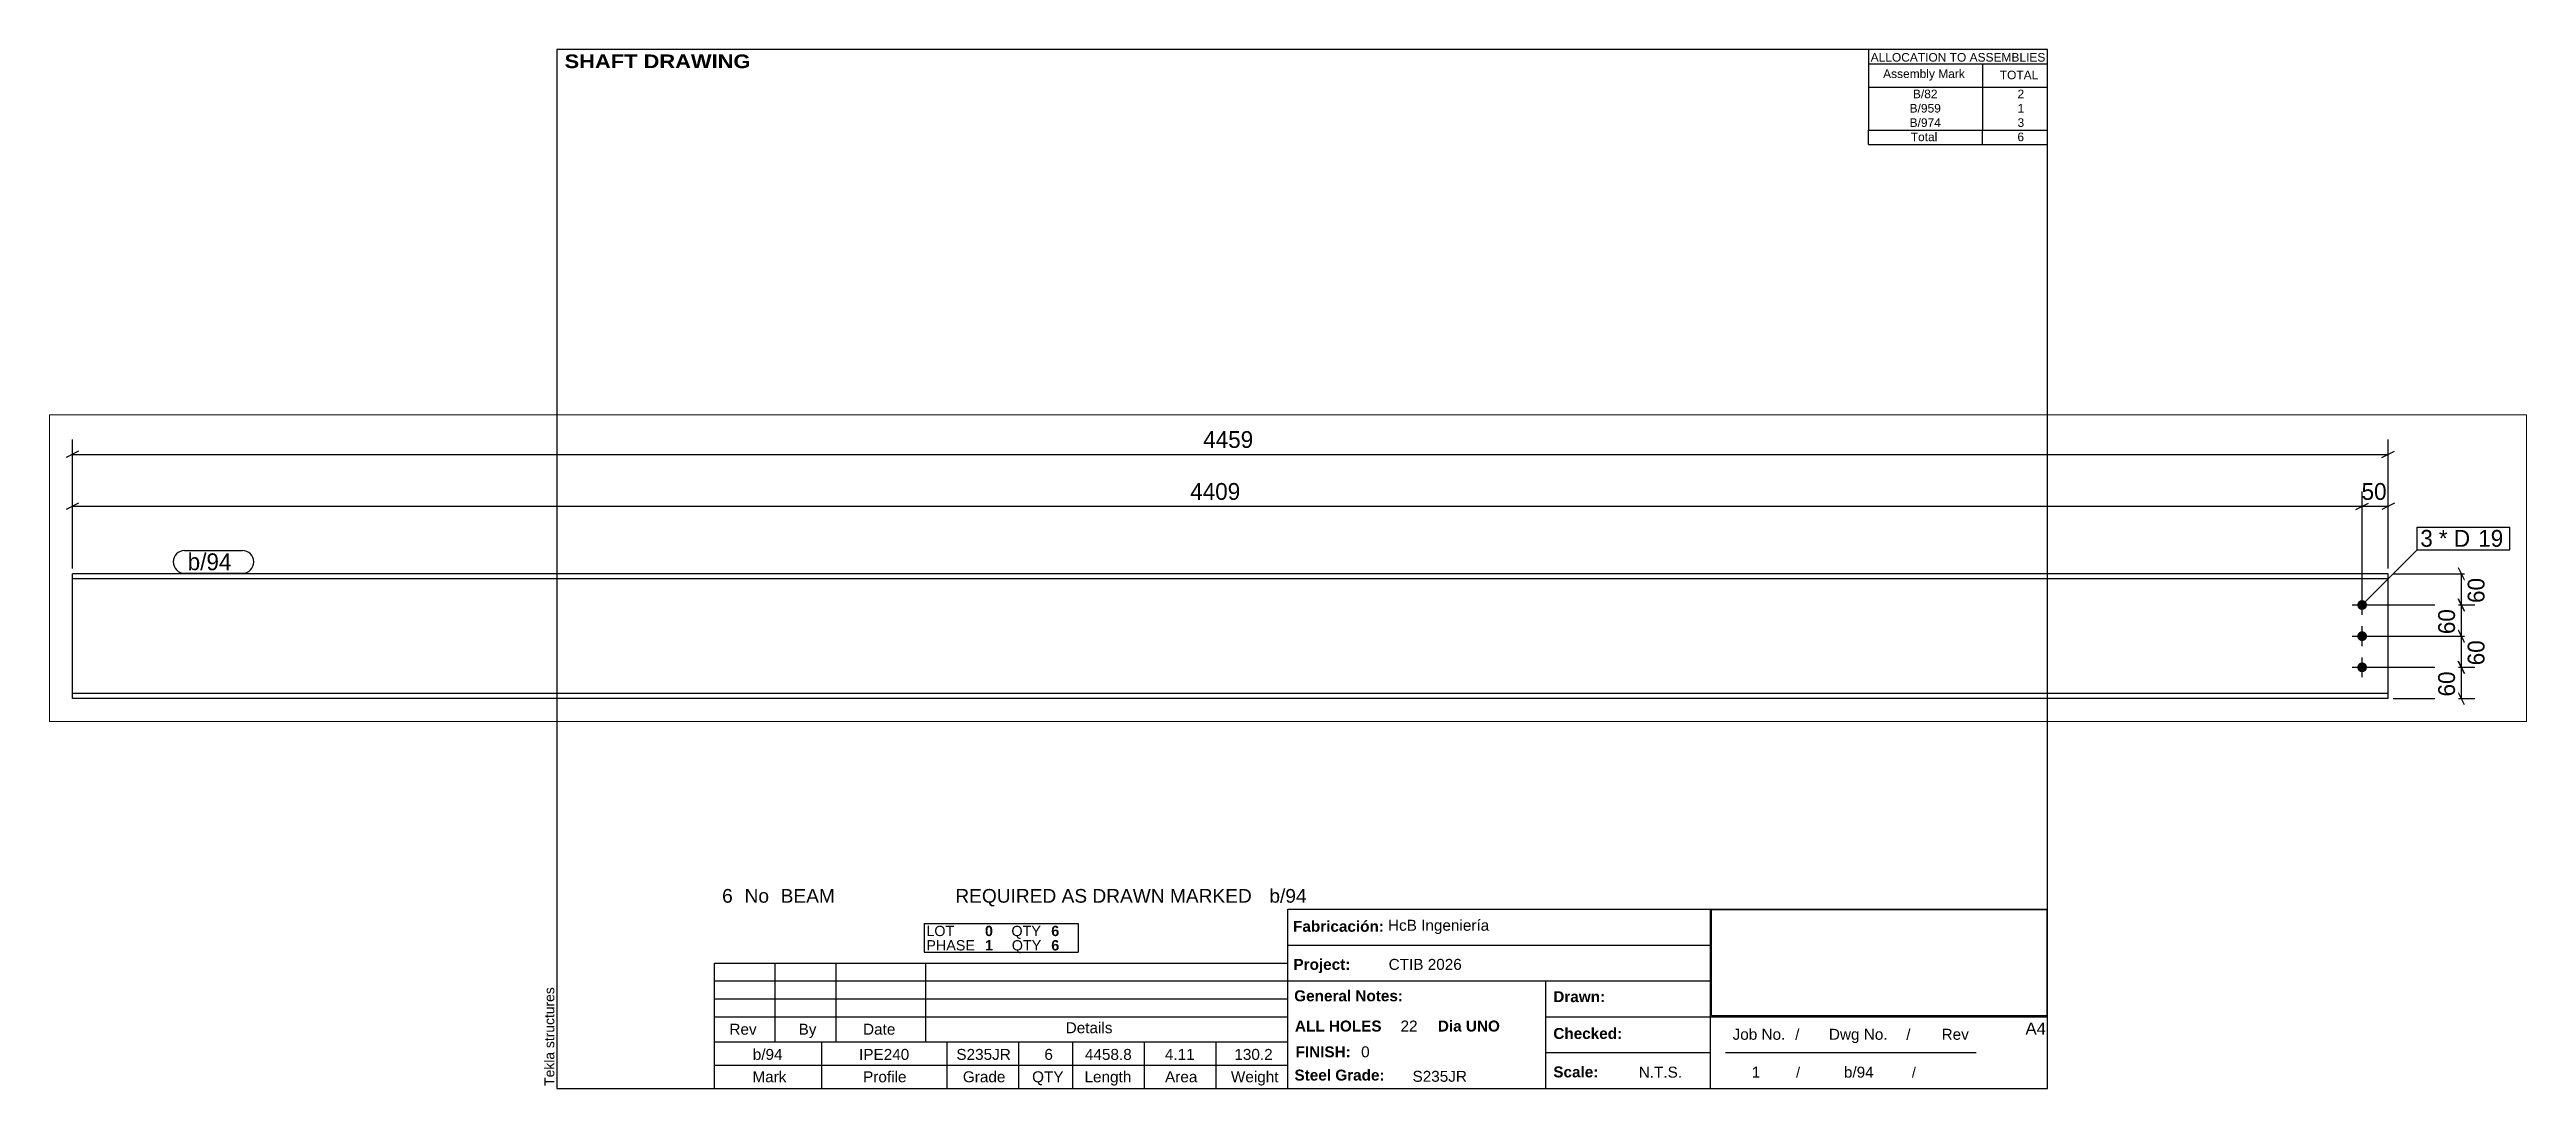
# Paper-space layout 'Layout1' of a CAD drawing. Header units: millimetres. Extents: x -93 to 384, y 5 to 205.
# The model-space entities are those that its viewports show. They can reach past a viewport. Long polylines and large blocks are cut down to what shows.
import ezdxf

# ---------------------------------------------------------------- set-up
doc = ezdxf.new("R2010")
doc.units = ezdxf.units.MM
doc.layers.add('Viewport layer', color=7, linetype='Continuous', plot=False)
doc.styles.add('Arial', font='ARIAL.TTF', dxfattribs={"height": 0.2})
doc.styles.add('Arial Black', font='ARIBLK.TTF', dxfattribs={"height": 0.2})
doc.styles.add('Arial Bold', font='ARIALBD.TTF', dxfattribs={"height": 0.2})
doc.styles.add('Comic Sans MS', font='COMIC.TTF', dxfattribs={"height": 0.2})

msp = doc.modelspace()

# ---------------------------------------------------------------- hatches: boundary and pattern name
at = {"linetype": 'Continuous'}
for points in [[(4443.3, 224, -1), (4462.3, 224, -1)], [(4443.3, 164, -1), (4462.3, 164, -1)], [(4443.3, 104, -1), (4462.3, 104, -1)]]:
    msp.add_hatch(color=3, dxfattribs=at).paths.add_polyline_path(points)

# ---------------------------------------------------------------- linework, layer by layer
at = {"color": 8, "linetype": 'Continuous'}
for p, q in [((44, 294), (44, 542.4)), ((56, 520), (32, 508)), ((44, 514), (4502.8, 514)), ((4490.8, 508), (4514.8, 520)), ((44, 294), (44, 442.4)), ((4452.8, 234), (4452.8, 442.4)), ((4502.8, 294), (4502.8, 442.4)), ((56, 420), (32, 408)), ((4440.8, 408), (4464.8, 420)), ((4452.8, 414), (4502.8, 414)), ((4514.8, 420), (4490.8, 408)), ((4638, 296), (4650, 272)), ((4512.8, 284), (4672.4, 284)), ((4644, 224), (4644, 284)), ((4462.8, 224), (4672.4, 224)), ((4650, 212), (4638, 236)), ((4462.8, 164), (4669.6, 164)), ((4650, 152), (4638, 176)), ((4462.8, 104), (4672.4, 104)), ((4650, 92), (4638, 116)), ((4650, 32), (4638, 56)), ((4512.8, 44), (4669.6, 44))]:
    msp.add_line(p, q, dxfattribs=at)
at = {"color": 7, "linetype": 'Continuous'}
for p, q in [((44, 44), (44, 284)), ((4502.8, 284), (44, 284)), ((4502.8, 274.2), (44, 274.2)), ((4502.8, 44), (4502.8, 284)), ((4502.8, 53.8), (44, 53.8)), ((4502.8, 44), (44, 44))]:
    msp.add_line(p, q, dxfattribs=at)
at = {"color": 3, "linetype": 'Continuous'}
for p, q in [((4452.8, 205), (4452.8, 243)), ((4433.8, 224), (4471.8, 224)), ((4433.8, 164), (4471.8, 164)), ((4452.8, 145), (4452.8, 183)), ((4433.8, 104), (4471.8, 104)), ((4452.8, 85), (4452.8, 123))]:
    msp.add_line(p, q, dxfattribs=at)

# ---------------------------------------------------------------- wipeouts: each hides what was drawn before it
at = {"color": 0}
msp.add_wipeout([(4590.9, 336.1), (4590.9, 368.1), (4564.8, 368.1), (4564.8, 336.1)], dxfattribs=at)

# ---------------------------------------------------------------- next in the draw order: wipeouts: each hides what was drawn before it
for points in [[(2331.9, 520), (2331.9, 564.8), (2214.9, 564.8), (2214.9, 520)], [(4510.2, 420), (4510.2, 464.8), (4445.3, 464.8), (4445.3, 420)], [(4590.9, 336.1), (4590.9, 368.1), (4564.8, 368.1), (4564.8, 336.1)], [(365.3, 291), (365.3, 323), (266, 323), (266, 291)], [(4694.8, 286.5), (4650, 286.5), (4650, 221.5), (4694.8, 221.5)]]:
    msp.add_wipeout(points, dxfattribs=at)

# ---------------------------------------------------------------- next in the draw order: linework, layer by layer
at = {"color": 8, "linetype": 'Continuous'}
for p, q in [((4502.8, 294), (4502.8, 542.4)), ((4452.8, 234), (4452.8, 442.4)), ((44, 414), (4452.8, 414)), ((4440.8, 408), (4464.8, 420)), ((4462.8, 224), (4669.6, 224)), ((4638, 236), (4650, 212)), ((4644, 164), (4644, 224))]:
    msp.add_line(p, q, dxfattribs=at)
at = {"color": 7, "linetype": 'Continuous'}
for p, q in [((4558.8, 330.1), (4558.8, 374.1)), ((4452.8, 224), (4558.8, 330.1))]:
    msp.add_line(p, q, dxfattribs=at)

# ---------------------------------------------------------------- next in the draw order: texts
at = {"color": 3, "style": 'Comic Sans MS'}
for s, p in [('4459', (2221.3, 526.4)), ('50', (4451.7, 426.4))]:
    msp.add_text(s, height=32.38, dxfattribs=at).set_placement(p)
msp.add_text('60', height=32.38, rotation=90.0002, dxfattribs=at).set_placement((4688.4, 227.9))

# ---------------------------------------------------------------- next in the draw order: wipeouts: each hides what was drawn before it
at = {"color": 0}
for points in [[(4666.7, 336.1), (4666.7, 368.1), (4600.5, 368.1), (4600.5, 336.1)], [(365.3, 291), (365.3, 323), (266, 323), (266, 291)]]:
    msp.add_wipeout(points, dxfattribs=at)

# ---------------------------------------------------------------- next in the draw order: linework, layer by layer
at = {"color": 7, "linetype": 'Continuous'}
for p, q in [((260, 329), (371.3, 329)), ((260, 285), (371.3, 285))]:
    msp.add_line(p, q, dxfattribs=at)
for centre, start, end in [((260, 307), 90, 270), ((371.3, 307), 270, 90)]:
    msp.add_arc(centre, 22, start, end, dxfattribs=at)

# ---------------------------------------------------------------- next in the draw order: texts
at = {"color": 3, "style": 'Comic Sans MS'}
msp.add_text('b/94', height=32.38, dxfattribs=at).set_placement((266, 291))

# ---------------------------------------------------------------- next in the draw order: wipeouts: each hides what was drawn before it
at = {"color": 0}
for points in [[(2306.9, 420), (2306.9, 464.8), (2189.9, 464.8), (2189.9, 420)], [(4666.7, 336.1), (4666.7, 368.1), (4600.5, 368.1), (4600.5, 336.1)], [(4638, 226.5), (4593.2, 226.5), (4593.2, 161.5), (4638, 161.5)]]:
    msp.add_wipeout(points, dxfattribs=at)

# ---------------------------------------------------------------- next in the draw order: linework, layer by layer
at = {"color": 8, "linetype": 'Continuous'}
for p, q in [((4462.8, 164), (4672.4, 164)), ((4638, 176), (4650, 152)), ((4644, 104), (4644, 164))]:
    msp.add_line(p, q, dxfattribs=at)

# ---------------------------------------------------------------- next in the draw order: texts
at = {"color": 3, "style": 'Comic Sans MS'}
for s, height, p in [('4409', 32.38, (2196.3, 426.4)), ('3', 32.4, (4564.8, 336.1))]:
    msp.add_text(s, height=height, dxfattribs=at).set_placement(p)
msp.add_text('60', height=32.38, rotation=90.0002, dxfattribs=at).set_placement((4631.6, 167.9))

# ---------------------------------------------------------------- next in the draw order: wipeouts: each hides what was drawn before it
at = {"color": 0}
msp.add_wipeout([(4721.6, 336.1), (4721.6, 368.1), (4676.3, 368.1), (4676.3, 336.1)], dxfattribs=at)

# ---------------------------------------------------------------- next in the draw order: wipeouts: each hides what was drawn before it
for points in [[(4721.6, 336.1), (4721.6, 368.1), (4676.3, 368.1), (4676.3, 336.1)], [(4694.8, 166.5), (4650, 166.5), (4650, 101.5), (4694.8, 101.5)]]:
    msp.add_wipeout(points, dxfattribs=at)

# ---------------------------------------------------------------- next in the draw order: linework, layer by layer
at = {"color": 7, "linetype": 'Continuous'}
for p, q in [((4558.8, 374.1), (4737.2, 374.1)), ((4737.2, 330.1), (4737.2, 374.1)), ((4558.8, 330.1), (4737.2, 330.1))]:
    msp.add_line(p, q, dxfattribs=at)
at = {"color": 8, "linetype": 'Continuous'}
for p, q in [((4462.8, 104), (4669.6, 104)), ((4638, 116), (4650, 92)), ((4644, 44), (4644, 104))]:
    msp.add_line(p, q, dxfattribs=at)

# ---------------------------------------------------------------- next in the draw order: texts
at = {"color": 3, "style": 'Comic Sans MS'}
for s, p in [('* D', (4600.5, 336.1)), ('19', (4676.3, 336.1))]:
    msp.add_text(s, height=32.38, dxfattribs=at).set_placement(p)
msp.add_text('60', height=32.38, rotation=90.0002, dxfattribs=at).set_placement((4688.4, 107.9))

# ---------------------------------------------------------------- next in the draw order: wipeouts: each hides what was drawn before it
at = {"color": 0}
msp.add_wipeout([(4638, 106.5), (4593.2, 106.5), (4593.2, 41.5), (4638, 41.5)], dxfattribs=at)

# ---------------------------------------------------------------- next in the draw order: texts
at = {"color": 3, "style": 'Comic Sans MS'}
msp.add_text('60', height=32.38, rotation=90.0002, dxfattribs=at).set_placement((4631.6, 47.9))

psp = doc.layouts.get("Layout1")

# ---------------------------------------------------------------- linework, layer by layer
at = {"color": 5, "linetype": 'Continuous'}
for p, q in [((292, 205), (5, 205)), ((5, 205), (5, 5)), ((292, 5), (292, 205)), ((5, 5), (292, 5))]:
    psp.add_line(p, q, dxfattribs=at)
at = {"color": 7, "linetype": 'Continuous'}
for p, q in [((257.51, 205), (257.51, 197.75)), ((257.57, 202.24), (292, 202.24)), ((279.49, 202.24), (279.49, 197.75)), ((257.51, 197.75), (257.51, 195)), ((257.57, 197.75), (292, 197.75)), ((279.49, 197.75), (279.49, 195)), ((257.51, 195), (257.51, 192.24)), ((257.51, 192.24), (257.51, 189.47)), ((279.49, 195), (279.49, 192.24)), ((279.49, 192.24), (279.49, 189.47)), ((257.51, 186.71), (257.51, 189.47)), ((257.51, 186.71), (292, 186.71)), ((257.54, 189.47), (292, 189.47)), ((279.49, 186.71), (279.49, 189.47)), ((145.72, 5), (145.72, 39.5)), ((145.75, 39.5), (292, 39.5)), ((227.14, 5), (227.14, 39.5)), ((75.68, 36.74), (105.35, 36.74)), ((75.68, 36.74), (75.68, 33.98)), ((75.68, 33.98), (75.68, 31.22)), ((105.35, 36.74), (105.35, 33.98)), ((105.35, 33.98), (105.35, 31.22)), ((35.31, 13.97), (35.31, 29.15)), ((35.31, 29.15), (145.71, 29.15)), ((47.04, 13.97), (47.04, 29.15)), ((58.77, 13.97), (58.77, 29.15)), ((75.68, 31.22), (105.35, 31.22)), ((76.02, 13.97), (76.02, 29.15)), ((145.71, 13.97), (145.71, 29.15)), ((145.72, 32.6), (227.14, 32.6)), ((35.31, 25.7), (145.71, 25.7)), ((145.72, 25.7), (227.14, 25.7)), ((195.4, 5), (195.4, 25.7)), ((35.31, 22.25), (145.71, 22.25)), ((35.31, 18.8), (145.71, 18.8)), ((195.4, 18.8), (292, 18.8)), ((35.31, 13.96), (145.71, 13.97)), ((35.31, 9.49), (35.31, 13.96)), ((56.01, 9.49), (56.01, 13.97)), ((80.16, 9.49), (80.16, 13.97)), ((93.96, 9.49), (93.96, 13.97)), ((104.31, 9.49), (104.31, 13.97)), ((118.11, 9.49), (118.11, 13.97)), ((131.91, 9.49), (131.91, 13.97)), ((195.4, 11.9), (227.14, 11.9)), ((229.99, 11.92), (278.29, 11.92)), ((35.31, 9.48), (145.72, 9.49)), ((35.31, 5), (35.31, 9.48)), ((56.01, 5), (56.01, 9.48)), ((80.16, 5), (80.16, 9.48)), ((93.96, 5), (93.96, 9.48)), ((104.31, 5), (104.31, 9.48)), ((118.11, 5), (118.11, 9.48)), ((131.91, 5), (131.91, 9.48))]:
    psp.add_line(p, q, dxfattribs=at)
at = {"color": 2, "linetype": 'Continuous'}
for p, q in [((227.28, 39.46), (291.86, 39.46)), ((227.29, 19.02), (227.29, 39.46)), ((291.96, 19.03), (291.96, 39.47)), ((227.28, 19.03), (291.86, 19.03))]:
    psp.add_line(p, q, dxfattribs=at)

# ---------------------------------------------------------------- texts
at = {"color": 7}
for s, height, style, p in [(' SHAFT DRAWING', 2.6342, 'Arial Black', (5.3, 201.42)), ('ALLOCATION TO ASSEMBLIES', 1.6475, 'Arial', (257.95, 202.68)), ('Assembly Mark', 1.6475, 'Arial', (260.35, 199.52)), ('TOTAL', 1.648, 'Arial', (282.81, 199.28)), ('6', 2.64, 'Arial', (36.8, 40.76)), ('No', 2.636, 'Arial', (41.13, 40.76)), ('BEAM', 2.636, 'Arial', (48.08, 40.76)), ('REQUIRED AS DRAWN MARKED', 2.636, 'Arial', (81.71, 40.76)), ('b/94', 2.636, 'Arial', (142.18, 40.76)), ('b/94', 2.109, 'Arial', (42.71, 10.5)), ('IPE240', 2.109, 'Arial', (63.17, 10.5)), ('S235JR', 2.109, 'Arial', (81.91, 10.5)), ('6', 2.11, 'Arial', (98.86, 10.5)), ('4458.8', 2.109, 'Arial', (106.66, 10.5)), ('4.11', 2.109, 'Arial', (122.06, 10.5)), ('130.2', 2.109, 'Arial', (135.43, 10.5)), ('FINISH:', 2.107, 'Arial Bold', (147.22, 11)), ('0', 2.11, 'Arial', (159.84, 11))]:
    psp.add_text(s, height=height, dxfattribs=dict(at, style=style)).set_placement(p)
at = {"color": 7, "linetype": 'Continuous'}
for s, height, style, p in [('B/82', 1.648, 'Arial', (266.09, 195.63)), ('2', 1.65, 'Arial', (286.23, 195.63)), ('B/959', 1.648, 'Arial', (265.45, 192.87)), ('B/974', 1.648, 'Arial', (265.45, 190.11)), ('3', 1.65, 'Arial', (286.23, 190.11)), ('1', 1.65, 'Arial', (286.23, 192.87)), ('Total', 1.648, 'Arial', (265.67, 187.36)), ('6', 1.65, 'Arial', (286.21, 187.36)), ('LOT', 1.977, 'Arial', (76.13, 34.33)), ('PHASE', 1.977, 'Arial', (76.13, 31.57)), ('0', 1.98, 'Arial Bold', (87.41, 34.33)), ('1', 1.98, 'Arial Bold', (87.41, 31.57)), ('QTY', 1.977, 'Arial', (92.51, 34.33)), ('QTY', 1.977, 'Arial', (92.58, 31.57)), ('6', 1.98, 'Arial Bold', (100.18, 34.33)), ('6', 1.98, 'Arial Bold', (100.18, 31.57)), ('Fabricación:', 2.1074, 'Arial Bold', (146.73, 35.16)), ('HcB Ingeniería', 2.1088, 'Arial', (165.02, 35.36)), ('Project:', 2.107, 'Arial Bold', (146.81, 27.83)), ('CTIB 2026', 2.109, 'Arial', (165.14, 27.83)), ('General Notes:', 2.1074, 'Arial Bold', (146.96, 21.78)), ('Drawn:', 2.107, 'Arial Bold', (196.85, 21.62)), ('Rev', 2.109, 'Arial', (38.21, 15.35)), ('By', 2.109, 'Arial', (51.53, 15.35)), ('Date', 2.109, 'Arial', (63.94, 15.35)), ('Details', 2.109, 'Arial', (102.96, 15.63)), ('ALL HOLES', 2.107, 'Arial Bold', (147.1, 15.96)), ('22', 2.109, 'Arial', (167.43, 15.96)), ('Dia UNO', 2.107, 'Arial Bold', (174.62, 15.96)), ('Checked:', 2.107, 'Arial Bold', (196.85, 14.53)), ('Job No.', 2.109, 'Arial', (231.37, 14.37)), ('/', 2.11, 'Arial', (243.42, 14.37)), ('Dwg No.', 2.109, 'Arial', (249.91, 14.37)), ('/', 2.11, 'Arial', (264.81, 14.37)), ('Rev', 2.109, 'Arial', (271.61, 14.37)), ('A4', 2.307, 'Arial', (287.76, 15.38)), ('Mark', 2.109, 'Arial', (42.64, 6.19)), ('Profile', 2.109, 'Arial', (63.95, 6.19)), ('Grade', 2.109, 'Arial', (83.16, 6.19)), ('QTY', 2.109, 'Arial', (96.49, 6.19)), ('Length', 2.109, 'Arial', (106.58, 6.19)), ('Area', 2.109, 'Arial', (122.09, 6.19)), ('Weight', 2.109, 'Arial', (134.77, 6.19)), ('Steel Grade:', 2.1074, 'Arial Bold', (147.01, 6.52)), ('S235JR', 2.109, 'Arial', (169.74, 6.28)), ('Scale:', 2.107, 'Arial Bold', (196.85, 7.13)), ('N.T.S.', 2.109, 'Arial', (213.29, 7.08)), ('1', 2.11, 'Arial', (235.04, 7.08)), ('/', 1.98, 'Arial', (243.58, 7.08)), ('b/94', 2.109, 'Arial', (252.8, 7.08)), ('/', 1.98, 'Arial', (265.88, 7.08))]:
    psp.add_text(s, height=height, dxfattribs=dict(at, style=style)).set_placement(p)
at = {"color": 174, "linetype": 'Continuous', "style": 'Arial'}
psp.add_text('Tekla structures', height=1.9102, rotation=90, dxfattribs=at).set_placement((4.5, 5.5))

# ---------------------------------------------------------------- viewports
at = {"layer": 'Viewport layer', "view_target_point": (2384.59, 295.2)}
psp.add_viewport(center=(145.76, 105.19), size=(476.92, 59.04), view_center_point=(0, 0), view_height=590.4, dxfattribs=at)

doc.saveas('drawing.dxf')
